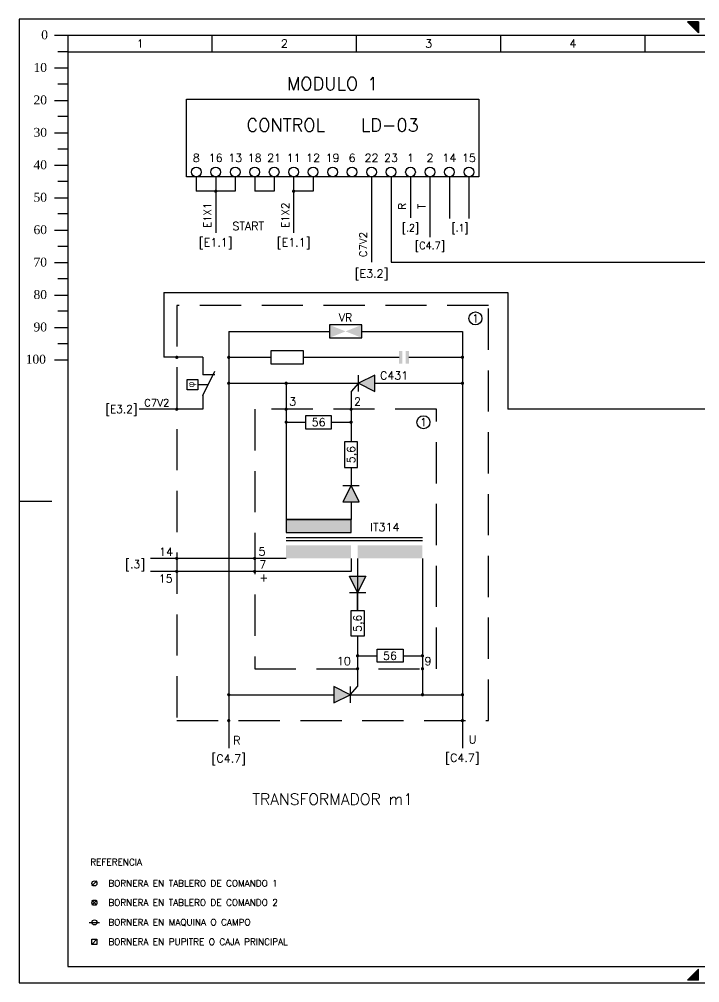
# Model space of a CAD drawing. Header units: millimetres. Extents: x 0 to 420, y 0 to 297.
# Drawn here: x 0 to 209.6, y 0 to 297 of the extents above; entities that cross this region are included whole.
import ezdxf
from ezdxf.enums import TextEntityAlignment as Align

# ---------------------------------------------------------------- set-up
doc = ezdxf.new("R2010")
doc.units = ezdxf.units.MM
doc.linetypes.add('TRAZOS', pattern=[19.05, 12.7, -6.35])
for name, color, linetype in [('COMPONENTES', 4, 'Continuous'), ('LINE-CONEX', 3, 'Continuous'), ('MARGENES', 6, 'Continuous'), ('REC', 6, 'Continuous'), ('TEX', 150, 'Continuous'), ('TEXTO', 7, 'Continuous'), ('Textos', 150, 'Continuous'), ('TITULO', 6, 'Continuous')]:
    doc.layers.add(name, color=color, linetype=linetype)
doc.styles.add('ARIAL', font='arial.ttf', dxfattribs={"height": 2})
doc.styles.add('DUTCH801', font='dutcheb.ttf', dxfattribs={"width": 1.75, "height": 2.75})
doc.styles.add('GREEK', font='greeks.shx')
doc.styles.add('LCOTAS', font='ROMANS')
doc.styles.add('LETRA2', font='swissk.ttf', dxfattribs={"height": 2})
doc.styles.add('LETRA25', font='romans', dxfattribs={"height": 2.5})
doc.styles.add('LETRA4', font='ROMANS', dxfattribs={"height": 4})
doc.styles.add('LETRA5', font='ROMANS', dxfattribs={"height": 5})
doc.styles.add('ROMANS', font='romans.shx', dxfattribs={"width": 0.85})
doc.styles.get("Standard").update_dxf_attribs({"font": 'arial.ttf'})

# ---------------------------------------------------------------- blocks, each defined once
blk = doc.blocks.new('A3')
at = {"layer": 'MARGENES', "color": 4}
for p, q in [((420, 297), (0, 297)), ((0, 297), (0, 0)), ((209.23, 296.25), (205.83, 296.25)), ((209.23, 292.85), (205.83, 296.25)), ((209.23, 296.25), (209.23, 292.85)), ((0, 148.5), (10.02, 148.5)), ((209.23, 4.15), (205.83, 0.75)), ((209.23, 0.75), (209.23, 4.15)), ((0, 0), (420, 0)), ((209.23, 0.75), (205.83, 0.75))]:
    blk.add_line(p, q, dxfattribs=at)
at = {"layer": 'MARGENES'}
for p, q in [((415, 292), (15, 292)), ((15, 292), (15, 5)), ((15, 5), (225, 5))]:
    blk.add_line(p, q, dxfattribs=at)
at = {"layer": 'MARGENES', "color": 1}
for p, q in [((59.44, 287), (59.44, 292)), ((103.89, 287), (103.89, 292)), ((148.33, 287), (148.33, 292)), ((192.78, 287), (192.78, 292)), ((15, 287), (415, 287))]:
    blk.add_line(p, q, dxfattribs=at)
at = {"layer": 'MARGENES', "color": 4}
for points in [[(209.23, 296.25), (209.23, 292.85), (205.83, 296.25)], [(209.23, 0.75), (209.23, 4.15), (205.83, 0.75)]]:
    blk.add_solid(points, dxfattribs=at)
at = {"layer": 'REC', "color": 1}
for p, q in [((15, 292), (10.8, 292)), ((15, 287), (11.9, 287)), ((10.8, 282), (15, 282)), ((15, 277), (11.9, 277)), ((10.8, 272), (15, 272)), ((15, 267), (11.9, 267)), ((10.8, 262), (15, 262)), ((15, 257), (11.9, 257)), ((10.8, 252), (15, 252)), ((15, 247), (11.9, 247)), ((10.8, 242), (15, 242)), ((15, 237), (11.9, 237)), ((10.8, 232), (15, 232)), ((15, 227), (11.9, 227)), ((10.8, 222), (15, 222)), ((15, 217), (11.9, 217)), ((10.8, 212), (15, 212)), ((15, 207), (11.9, 207)), ((10.8, 202), (15, 202)), ((15, 197), (11.9, 197)), ((10.8, 192), (15, 192))]:
    blk.add_line(p, q, dxfattribs=at)
at = {"layer": 'REC', "color": 1, "style": 'DUTCH801'}
for s, p in [('0', (6.76, 290.84)), ('10', (4.39, 280.77)), ('20', (4.39, 270.77)), ('30', (4.39, 260.77)), ('40', (4.39, 250.77)), ('50', (4.39, 240.77)), ('60', (4.39, 230.77)), ('70', (4.39, 220.77)), ('80', (4.39, 210.77)), ('90', (4.39, 200.77)), ('100', (1.98, 190.84))]:
    blk.add_text(s, height=2.75, dxfattribs=at).set_placement(p)
at = {"layer": 'TEX', "style": 'LCOTAS'}
for s, p in [('1', (37.22, 289.5)), ('2', (81.67, 289.5)), ('3', (126.11, 289.5)), ('4', (170.56, 289.5))]:
    blk.add_text(s, height=2.5, dxfattribs=at).set_placement(p, align=Align.MIDDLE_CENTER)
at = {"layer": 'TEX', "width": 0.6456}
for tag, p in [('DIBUJO', (373, 48)), ('REVISO', (385, 48)), ('APROBO', (397, 48)), ('FECHA', (409, 48)), ('DIBUJO', (373, 44)), ('REVISO', (385, 44)), ('APROBO', (397, 44)), ('FECHA', (409, 44)), ('DIBUJO', (373, 40)), ('REVISO', (385, 40)), ('APROBO', (397, 40)), ('FECHA', (409, 40)), ('DIBUJO', (373, 36)), ('REVISO', (385, 36)), ('APROBO', (397, 36)), ('FECHA', (409, 36))]:
    blk.add_attdef(tag, text='', height=1.8, dxfattribs=at).set_placement(p, align=Align.MIDDLE_CENTER)
at = {"layer": 'Textos', "style": 'LCOTAS', "width": 0.645643}
for p in [(307.74, 48.1), (307.74, 44.1), (307.74, 40.1), (307.74, 36.1)]:
    blk.add_attdef('REV', text='', height=1.8, dxfattribs=at).set_placement(p, align=Align.MIDDLE)
at = {"layer": 'Textos'}
for tag, p, height, style, width in [('TEXTO_DE_REVISION', (311.23, 47.1), 1.8, 'LCOTAS', 0.645643), ('TEXTO_DE_REVISION', (311.23, 43.1), 1.8, 'LCOTAS', 0.645643), ('TEXTO_DE_REVISION', (311.23, 39.1), 1.8, 'LCOTAS', 0.645643), ('TEXTO_DE_REVISION', (311.23, 35.1), 1.8, 'LCOTAS', 0.645643), ('ARCHIVO', (276.56, 6.1), 2.5, 'LETRA25', 0.8)]:
    blk.add_attdef(tag, p, '', height=height, dxfattribs=dict(at, style=style, width=width))
for tag, style, width, p in [('AREA', 'ARIAL', 0.75, (387.41, 25.84)), ('A', 'LETRA25', 0.7, (333.06, 7.45))]:
    blk.add_attdef(tag, text='', height=2.5, dxfattribs=dict(at, style=style, width=width)).set_placement(p, align=Align.MIDDLE_CENTER)
at = {"layer": 'Textos', "style": 'LETRA25'}
for tag, p in [('ESC', (232.65, 6.1)), ('FOLIO', (370.29, 6.1)), ('SIGUE EN', (407.08, 6.1))]:
    blk.add_attdef(tag, p, '', height=2.5, dxfattribs=at)
at = {"layer": 'TITULO', "color": 150, "style": 'LETRA4', "width": 0.7}
for tag, p in [('SECTOR', (292.49, 25.49)), ('GRUPO', (292.49, 20.87)), ('MAQ/ITEM', (292.49, 15.96)), ('PARTE', (292.49, 11.44))]:
    blk.add_attdef(tag, p, '', height=2.5, dxfattribs=at)
at = {"layer": 'TITULO', "style": 'LETRA5', "width": 0.65}
blk.add_attdef('COD', text='', height=5, dxfattribs=at).set_placement((363.24, 16.25), align=Align.MIDDLE)
at = {"layer": 'TITULO', "color": 6, "style": 'LETRA2', "width": 0.75}
blk.add_attdef('NUMERO', text='', height=5.25, dxfattribs=at).set_placement((388.84, 16.5), align=Align.MIDDLE_CENTER)
at = {"layer": 'TITULO', "style": 'LETRA5'}
blk.add_attdef('REV', text='', height=5, dxfattribs=at).set_placement((411.77, 16.3), align=Align.MIDDLE)

msp = doc.modelspace()

# ---------------------------------------------------------------- hatches: boundary and pattern name
at = {"layer": 'COMPONENTES'}
h = msp.add_hatch(color=256, dxfattribs=at)
h.paths.add_polyline_path([(105.52, 202.79), (100.52, 200.79), (105.52, 198.79)])
h.paths.add_polyline_path([(100.52, 200.79), (95.52, 202.79), (95.52, 198.79)])
h = msp.add_hatch(color=256, dxfattribs=at)
h.paths.add_polyline_path([(118.02, 194.79), (117.02, 194.79), (117.02, 190.79), (118.02, 190.79)])
h.paths.add_polyline_path([(120.02, 194.79), (119.02, 194.79), (119.02, 190.79), (120.02, 190.79)])
for points in [[(104.52, 184.79), (109.52, 182.29), (109.52, 187.29)], [(102.21, 153.29), (99.71, 148.29), (104.71, 148.29)], [(102.21, 138.79), (102.21, 142.79), (82.21, 142.79), (82.21, 138.79)], [(102.21, 130.79), (102.21, 134.79), (82.21, 134.79), (82.21, 130.79)], [(124.21, 130.79), (124.21, 134.79), (104.21, 134.79), (104.21, 130.79)], [(101.71, 125.29), (106.71, 125.29), (104.21, 120.29)], [(101.89, 88.79), (96.89, 91.29), (96.89, 86.29)]]:
    msp.add_hatch(color=256, dxfattribs=at).paths.add_polyline_path(points)

# ---------------------------------------------------------------- linework, layer by layer
at = {"layer": 'COMPONENTES', "linetype": 'Continuous'}
msp.add_line((56.52, 181.07), (60.27, 188.51), dxfattribs=at)
at = {"layer": 'COMPONENTES'}
for p, q in [((60.27, 187.39), (56.52, 187.39)), ((104.52, 182.29), (104.52, 187.29)), ((109.52, 187.29), (104.52, 184.79)), ((109.52, 182.29), (109.52, 187.29)), ((104.52, 184.79), (102.21, 182.29)), ((104.52, 184.79), (109.52, 182.29)), ((99.71, 153.29), (104.71, 153.29)), ((102.21, 153.29), (99.71, 148.29)), ((104.71, 148.29), (102.21, 153.29)), ((99.71, 148.29), (104.71, 148.29)), ((82.21, 142.79), (102.21, 142.79)), ((82.21, 137.29), (124.21, 137.29)), ((82.21, 136.29), (124.21, 136.29)), ((101.71, 125.29), (106.71, 125.29)), ((104.21, 120.29), (101.71, 125.29)), ((106.71, 125.29), (104.21, 120.29)), ((101.71, 120.29), (106.71, 120.29)), ((96.89, 91.29), (96.89, 86.29)), ((101.89, 88.79), (96.89, 91.29)), ((101.89, 88.79), (104.21, 91.29)), ((101.89, 91.29), (101.89, 86.29)), ((96.89, 86.29), (101.89, 88.79)), ((22.35, 29.83), (23.94, 31.41)), ((22.35, 23.89), (23.94, 25.47)), ((23.94, 23.89), (22.35, 25.47)), ((21.56, 18.59), (24.73, 18.59)), ((22.35, 11.83), (23.94, 13.41)), ((22.35, 13.41), (23.94, 13.41)), ((22.35, 11.83), (22.35, 13.41)), ((23.94, 13.41), (23.94, 11.83)), ((23.94, 11.83), (22.35, 11.83))]:
    msp.add_line(p, q, dxfattribs=at)
at = {"layer": 'COMPONENTES', "linetype": 'TRAZOS', "ltscale": 0.25}
msp.add_line((54.97, 184.38), (58.19, 184.38), dxfattribs=at)
at = {"layer": 'COMPONENTES'}
for points in [[(141.52, 248.39), (51.52, 248.39), (51.52, 272.39), (141.52, 272.39)], [(95.52, 198.79), (105.52, 198.79), (105.52, 202.79), (95.52, 202.79)], [(77.52, 190.79), (87.52, 190.79), (87.52, 194.79), (77.52, 194.79)], [(88.21, 174.79), (88.21, 170.79), (96.21, 170.79), (96.21, 174.79)], [(100.21, 158.79), (104.21, 158.79), (104.21, 166.79), (100.21, 166.79)], [(82.21, 138.79), (102.21, 138.79), (102.21, 142.79), (82.21, 142.79)], [(102.21, 114.79), (106.21, 114.79), (106.21, 106.79), (102.21, 106.79)], [(110.21, 98.79), (110.21, 102.79), (118.21, 102.79), (118.21, 98.79)]]:
    msp.add_lwpolyline(points, close=True, dxfattribs=at)
at = {"layer": 'COMPONENTES', "linetype": 'Continuous'}
msp.add_lwpolyline([(54.97, 185.97), (54.97, 182.78), (51.67, 182.78), (51.67, 185.97)], close=True, dxfattribs=at)
at = {"layer": 'COMPONENTES'}
for centre, radius in [((54.52, 249.89), 1.5), ((60.52, 249.89), 1.5), ((66.52, 249.89), 1.5), ((72.52, 249.89), 1.5), ((78.52, 249.89), 1.5), ((84.52, 249.89), 1.5), ((90.52, 249.89), 1.5), ((96.52, 249.89), 1.5), ((102.52, 249.89), 1.5), ((108.52, 249.89), 1.5), ((114.52, 249.89), 1.5), ((120.52, 249.89), 1.5), ((126.52, 249.89), 1.5), ((132.52, 249.89), 1.5), ((138.52, 249.89), 1.5), ((23.14, 30.62), 0.792), ((23.14, 24.68), 0.792), ((23.14, 18.59), 0.792)]:
    msp.add_circle(centre, radius, dxfattribs=at)
at = {"layer": 'LINE-CONEX'}
for p, q in [((54.52, 248.39), (54.52, 243.99)), ((60.52, 248.39), (60.52, 231.12)), ((66.52, 248.39), (66.52, 243.99)), ((72.52, 248.39), (72.52, 243.99)), ((78.52, 248.39), (78.52, 243.99)), ((84.52, 248.39), (84.52, 231.12)), ((90.52, 248.39), (90.52, 243.99)), ((108.52, 248.39), (108.52, 222.08)), ((114.52, 248.39), (114.52, 222.14)), ((120.52, 248.39), (120.52, 235.79)), ((126.52, 248.39), (126.52, 229.82)), ((132.52, 248.39), (132.52, 235.61)), ((138.52, 248.39), (138.52, 235.61)), ((66.52, 243.99), (54.52, 243.99)), ((78.52, 243.99), (72.52, 243.99)), ((90.52, 243.99), (84.52, 243.99)), ((114.52, 222.14), (336.52, 222.14)), ((44.52, 212.79), (150.52, 212.79)), ((44.52, 212.79), (44.52, 192.79)), ((150.52, 212.79), (150.52, 176.79)), ((64.52, 200.79), (95.52, 200.79)), ((64.52, 200.79), (64.52, 72.33)), ((105.52, 200.79), (136.52, 200.79)), ((136.52, 200.79), (136.52, 72.33)), ((56.52, 192.79), (44.52, 192.79)), ((56.52, 192.79), (56.52, 187.39)), ((64.52, 192.79), (77.52, 192.79)), ((87.52, 192.79), (117.02, 192.79)), ((120.02, 192.79), (136.52, 192.79)), ((64.52, 184.79), (104.52, 184.79)), ((82.21, 184.79), (82.21, 142.79)), ((109.52, 184.79), (136.52, 184.79)), ((102.21, 182.29), (102.21, 166.79)), ((56.52, 181.07), (56.52, 176.79)), ((56.52, 176.79), (36.96, 176.79)), ((284.52, 176.79), (150.52, 176.79)), ((82.21, 172.79), (88.21, 172.79)), ((96.21, 172.79), (102.21, 172.79)), ((102.21, 158.79), (102.21, 153.29)), ((102.21, 148.29), (102.21, 142.79)), ((82.21, 130.79), (40.42, 130.79)), ((102.21, 130.79), (102.21, 126.79)), ((104.21, 130.79), (104.21, 114.79)), ((124.21, 130.79), (124.21, 88.79)), ((102.21, 126.79), (40.42, 126.79)), ((104.21, 114.79), (104.21, 120.29)), ((104.21, 106.79), (104.21, 91.29)), ((104.21, 100.79), (110.21, 100.79)), ((118.21, 100.79), (124.21, 100.79)), ((64.52, 88.79), (96.89, 88.79)), ((101.89, 88.79), (136.52, 88.79))]:
    msp.add_line(p, q, dxfattribs=at)
at = {"layer": 'LINE-CONEX', "const_width": 0.5}
for points in [[(60.27, 243.99, 1), (60.77, 243.99, 1)], [(84.27, 243.99, 1), (84.77, 243.99, 1)], [(48.27, 192.79, 1), (48.77, 192.79, 1)], [(64.27, 192.79, 1), (64.77, 192.79, 1)], [(136.27, 192.79, 1), (136.77, 192.79, 1)], [(64.27, 184.79, 1), (64.77, 184.79, 1)], [(81.96, 184.79, 1), (82.46, 184.79, 1)], [(136.27, 184.79, 1), (136.77, 184.79, 1)], [(48.27, 176.79, 1), (48.77, 176.79, 1)], [(81.96, 176.79, 1), (82.46, 176.79, 1)], [(101.96, 176.79, 1), (102.46, 176.79, 1)], [(81.96, 172.79, 1), (82.46, 172.79, 1)], [(101.96, 172.79, 1), (102.46, 172.79, 1)], [(48.27, 130.79, 1), (48.77, 130.79, 1)], [(72.27, 130.79, 1), (72.77, 130.79, 1)], [(48.27, 126.79, 1), (48.77, 126.79, 1)], [(72.27, 126.79, 1), (72.77, 126.79, 1)], [(103.96, 100.79, -1), (104.46, 100.79, -1)], [(123.96, 100.79, -1), (124.46, 100.79, -1)], [(103.96, 96.79, 1), (104.46, 96.79, 1)], [(123.96, 96.79, 1), (124.46, 96.79, 1)], [(64.27, 88.79, 1), (64.77, 88.79, 1)], [(123.96, 88.79, 1), (124.46, 88.79, 1)], [(136.27, 88.79, 1), (136.77, 88.79, 1)], [(64.27, 80.79, 1), (64.77, 80.79, 1)], [(136.27, 80.79, 1), (136.77, 80.79, 1)]]:
    msp.add_lwpolyline(points, format="xyb", close=True, dxfattribs=at)
at = {"layer": 'LINE-CONEX', "linetype": 'TRAZOS'}
for points in [[(48.52, 80.79), (144.52, 80.79), (144.52, 208.79), (48.52, 208.79)], [(72.52, 96.79), (128.52, 96.79), (128.52, 176.79), (72.52, 176.79)]]:
    msp.add_lwpolyline(points, close=True, dxfattribs=at)
at = {"layer": 'TEXTO'}
for centre in [(140.52, 204.79), (124.52, 172.79)]:
    msp.add_circle(centre, 2, dxfattribs=at)

# ---------------------------------------------------------------- block references
at = {"layer": 'COMPONENTES'}
msp.add_blockref('A3', (0, 0), dxfattribs=at)

# ---------------------------------------------------------------- texts
at = {"layer": 'COMPONENTES', "linetype": 'Continuous', "style": 'GREEK'}
msp.add_text('f', height=2, rotation=90, dxfattribs=at).set_placement((52.91, 184.38), align=Align.MIDDLE_CENTER)
at = {"layer": 'TEXTO', "style": 'ROMANS'}
for s, height, p in [('MODULO 1', 4, (96.52, 277.14)), ('CONTROL   LD-03', 4, (96.52, 264.39)), ('1', 2.5, (140.52, 204.79)), ('56', 2.5, (92.21, 172.79)), ('1', 2.5, (124.52, 172.79)), ('56', 2.5, (114.21, 100.79))]:
    msp.add_text(s, height=height, dxfattribs=at).set_placement(p, align=Align.MIDDLE_CENTER)
for s, height, p in [('8', 2.5, (54.52, 253.02)), ('16', 2.5, (60.52, 253.02)), ('13', 2.5, (66.52, 253.02)), ('18', 2.5, (72.52, 253.02)), ('21', 2.5, (78.52, 253.02)), ('11', 2.5, (84.52, 253.02)), ('12', 2.5, (90.52, 253.02)), ('19', 2.5, (96.52, 253.02)), ('6', 2.5, (102.52, 253.02)), ('22', 2.5, (108.52, 253.02)), ('23', 2.5, (114.52, 253.02)), ('1', 2.5, (120.52, 253.02)), ('2', 2.5, (126.52, 253.02)), ('14', 2.5, (132.52, 253.02)), ('15', 2.5, (138.52, 253.02)), ('START', 2.5, (70.54, 232.01)), ('[E1.1]', 2.5, (60.52, 226.98)), ('[E1.1]', 2.5, (84.52, 226.98)), ('[E3.2]', 2.5, (108.52, 217.36)), ('VR', 2.5, (100.52, 203.79)), ('IT314', 2.5, (112.61, 139.21)), ('R', 2.5, (67.02, 73.48)), ('U', 2.5, (139.64, 73.73)), ('[C4.7]', 2.5, (64.52, 67.86)), ('[C4.7]', 2.5, (136.52, 68.11)), ('TRANSFORMADOR m1', 3.5, (96.52, 54.84))]:
    msp.add_text(s, height=height, dxfattribs=at).set_placement(p, align=Align.CENTER)
for s, p in [('E1X1', (59.09, 236.57)), ('E1X2', (83.09, 236.57)), ('R', (119.09, 239.33)), ('T', (125.09, 239.33)), ('C7V2', (107.09, 227.53))]:
    msp.add_text(s, height=2.3, rotation=90, dxfattribs=at).set_placement(p, align=Align.CENTER)
for s, width, p in [('[.2]', 0.9, (120.52, 231.57)), ('[.1]', 0.9, (135.78, 231.57)), ('[C4.7]', 0.95, (126.52, 226.1))]:
    msp.add_text(s, height=2.3, dxfattribs=dict(at, width=width)).set_placement(p, align=Align.CENTER)
for s, height, p in [('C431', 2.5, (111.13, 185.93)), ('3', 2.5, (83.13, 177.93)), ('2', 2.5, (103.13, 177.93)), ('5', 2.5, (73.7, 131.68)), ('7', 2.5, (73.95, 127.68)), ('+', 2.5, (73.95, 123.68)), ('10', 2.5, (97.84, 97.9)), ('9', 2.5, (124.84, 97.9)), ('REFERENCIA', 2, (21.88, 36.18)), ('BORNERA EN TABLERO DE COMANDO 1', 2, (27.44, 29.65)), ('BORNERA EN TABLERO DE COMANDO 2', 2, (27.44, 23.71)), ('BORNERA EN MAQUINA O CAMPO', 2, (27.44, 17.63)), ('BORNERA EN PUPITRE O CAJA PRINCIPAL', 2, (27.44, 11.62))]:
    msp.add_text(s, height=height, dxfattribs=at).set_placement(p)
at = {"layer": 'TEXTO', "style": 'ROMANS', "width": 0.95}
msp.add_text('[E3.2]', height=2.5, dxfattribs=at).set_placement((36.41, 175.59), align=Align.RIGHT)
at = {"layer": 'TEXTO', "style": 'ROMANS'}
for s, height, p in [('C7V2', 2.3, (46.26, 177.64)), ('14', 2.5, (47.37, 131.61)), ('[.3]', 2.5, (38.8, 127.75)), ('15', 2.5, (47.23, 123.33))]:
    msp.add_text(s, height=height, dxfattribs=at).set_placement(p, align=Align.RIGHT)
for p in [(102.21, 162.79), (104.21, 110.79)]:
    msp.add_text('5,6', height=2.5, rotation=90, dxfattribs=at).set_placement(p, align=Align.MIDDLE_CENTER)

doc.saveas('drawing.dxf')
